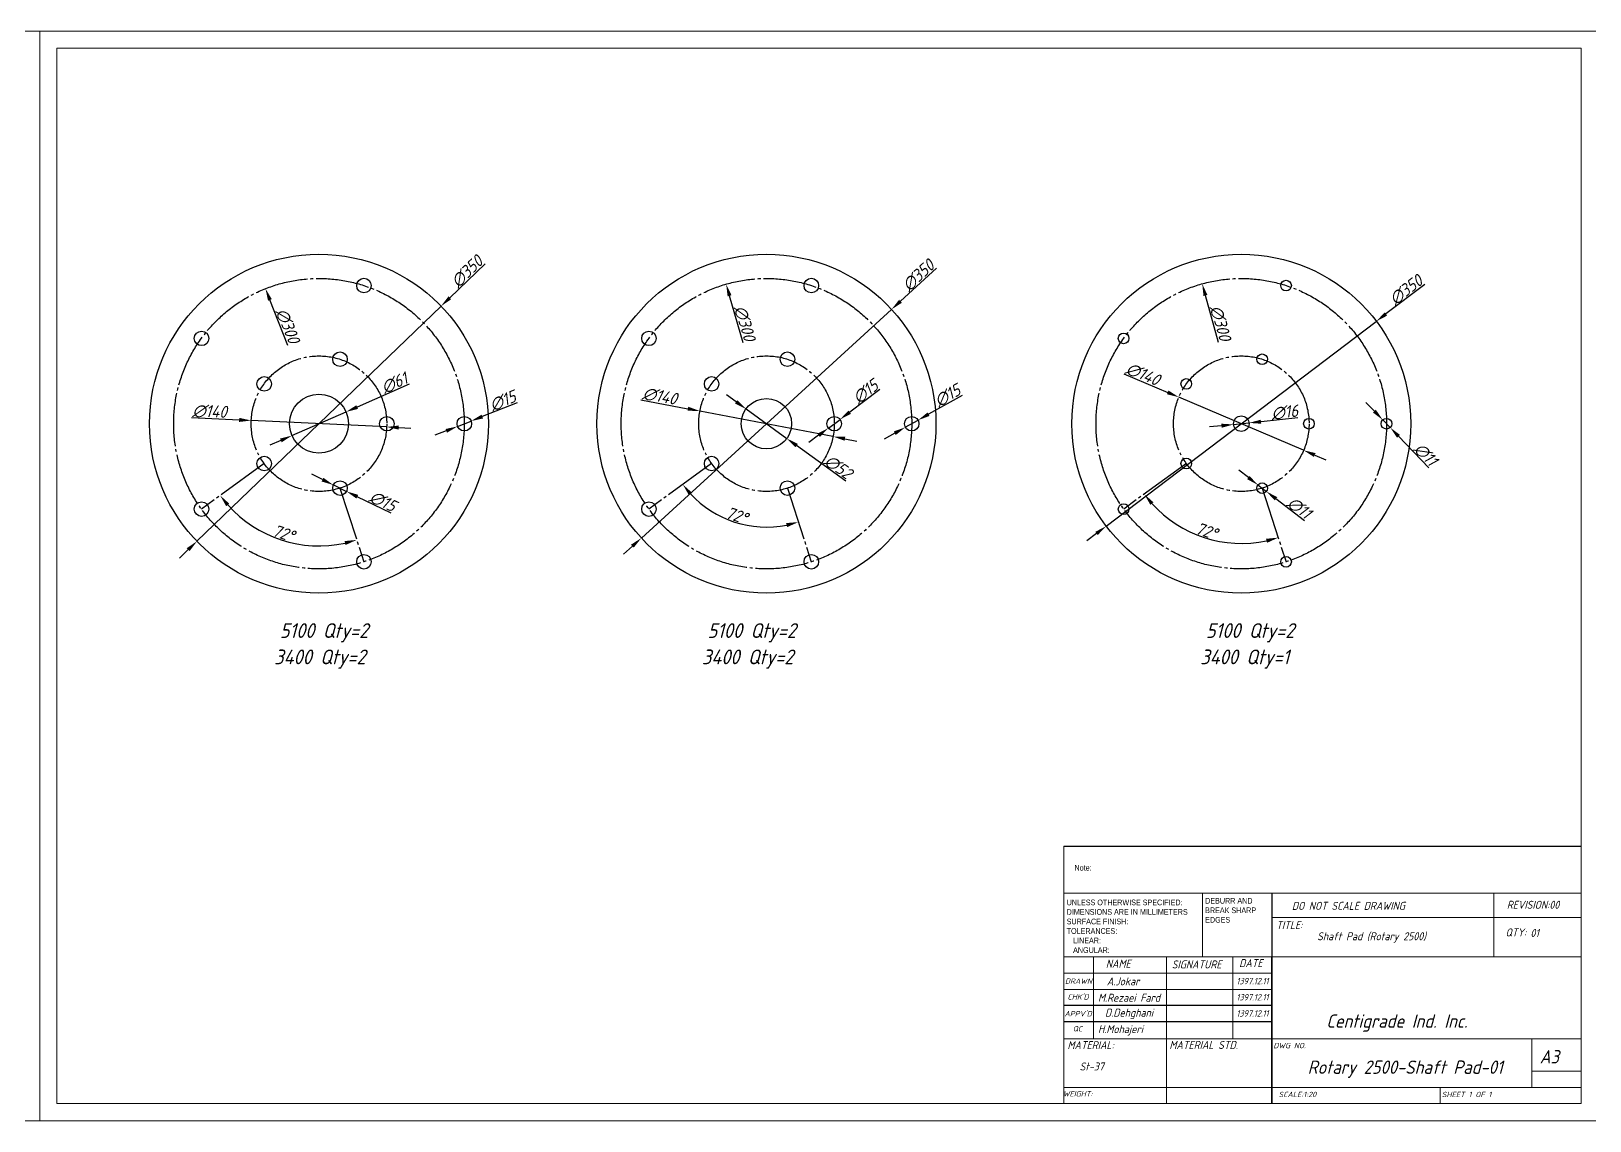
# Model space of a CAD drawing. Header units: millimetres. Extents: x -375 to 6063, y 6933 to 8058.
# Drawn here: x 2835 to 4444, y 6933 to 8058 of the extents above; entities that cross this region are included whole.
import ezdxf

# ---------------------------------------------------------------- set-up
doc = ezdxf.new("R2010")
doc.units = ezdxf.units.MM
doc.header["$LTSCALE"] = 5
doc.linetypes.add('JIS_08_11', pattern=[12.8, 11, -0.6, 0.6, -0.6])
doc.styles.add('GENISO', font='geniso.shx', dxfattribs={"oblique": 15})
doc.styles.add('SLDTEXTSTYLE0', font='TXT', dxfattribs={"width": 0.75})
doc.dimstyles.new('Scale', dxfattribs={"dimscale": 5, "dimtxt": 2.5, "dimasz": 2.5, "dimexe": 1, "dimexo": 1, "dimgap": 0.2, "dimtad": 1, "dimdec": 0, "dimzin": 0, "dimtxsty": 'GENISO', "dimcen": 2.5, "dimclrd": 1, "dimclre": 1, "dimclrt": 256, "dimadec": 0, "dimazin": 0, "dimtfac": 1, "dimtdec": 0, "dimtmove": 0, "dimatfit": 3, "dimfxl": 1, "dimtzin": 0, "dimlwd": -1, "dimlwe": -1, "dimarcsym": 0})

# ---------------------------------------------------------------- blocks, each defined once
blk = doc.blocks.new('*U1')
for centre in [(-40, 0), (40, 0)]:
    blk.add_circle(centre, 7.5)
blk = doc.blocks.new('*U2')
at = {"color": 0, "linetype": 'ByBlock', "lineweight": -2, "transparency": 16777216}
for p, rotation in [((1127.8, 740.9), 72), ((1004.8, 700.9), 144), ((1004.8, 571.6), 215.9999999999999), ((1127.8, 531.7), 287.9999999999999)]:
    blk.add_blockref('*U1', p, dxfattribs=dict(at, rotation=rotation))
blk.add_blockref('*U1', (1203.8, 636.3), dxfattribs=at)
blk = doc.blocks.new('*U3')
for centre in [(-40, 0), (40, 0)]:
    blk.add_circle(centre, 7.5)
blk = doc.blocks.new('*U4')
at = {"color": 0, "linetype": 'ByBlock', "lineweight": -2, "transparency": 16777216}
for p, rotation in [((1127.8, 740.9), 72), ((1004.8, 700.9), 144), ((1004.8, 571.6), 215.9999999999999), ((1127.8, 531.7), 287.9999999999999)]:
    blk.add_blockref('*U3', p, dxfattribs=dict(at, rotation=rotation))
blk.add_blockref('*U3', (1203.8, 636.3), dxfattribs=at)
blk = doc.blocks.new('SW_NOTE_0')
at = {"color": 0, "linetype": 'Continuous', "lineweight": 0, "char_height": 1.5, "attachment_point": 1, "style": 'SLDTEXTSTYLE0'}
for s, insert in [('UNLESS OTHERWISE SPECIFIED:', (0, 1.93)), ('SURFACE FINISH:', (0, -3.07)), ('DIMENSIONS ARE IN MILLIMETERS', (0, -0.57)), ('TOLERANCES:', (0, -5.57)), ('LINEAR:', (1.69, -8.07)), ('ANGULAR:', (1.69, -10.57))]:
    blk.add_mtext(s, dxfattribs=dict(at, insert=insert))
blk = doc.blocks.new('SW_NOTE_1')
at = {"color": 0, "linetype": 'Continuous', "lineweight": 0, "char_height": 1.5, "attachment_point": 1, "style": 'SLDTEXTSTYLE0'}
for s, insert in [('DEBURR AND', (0, 1.93)), ('BREAK SHARP', (0, -0.57)), ('EDGES', (0, -3.07))]:
    blk.add_mtext(s, dxfattribs=dict(at, insert=insert))
blk = doc.blocks.new('*U9')
for centre in [(-40, 0), (40, 0)]:
    blk.add_circle(centre, 5.5)
blk = doc.blocks.new('*U10')
at = {"color": 0, "linetype": 'ByBlock', "lineweight": -2, "transparency": 16777216}
for p, rotation in [((1909.1, 740.9), 72), ((1786.1, 700.9), 144), ((1786.1, 571.6), 215.9999999999999), ((1909.1, 531.7), 287.9999999999999)]:
    blk.add_blockref('*U9', p, dxfattribs=dict(at, rotation=rotation))
blk.add_blockref('*U9', (1985.1, 636.3), dxfattribs=at)
blk = doc.blocks.new('*D11')
at = {"color": 1, "transparency": 16777216}
for p, q in [((3303.4, 7818), (3267, 7782.9)), ((3005.9, 7531.5), (3258, 7774.3)), ((2996.9, 7522.8), (2987.9, 7514.1))]:
    blk.add_line(p, q, dxfattribs=at)
for points in [[(3265.6, 7784.4), (3268.4, 7781.4), (3258, 7774.3)], [(2995.4, 7524.3), (2998.3, 7521.3), (3005.9, 7531.5)]]:
    blk.add_solid(points, dxfattribs=at)
at = {"layer": 'Defpoints', "color": 0, "transparency": 16777216}
for p in [(3258, 7774.3), (3005.9, 7531.5)]:
    blk.add_point(p, dxfattribs=at)
at = {"transparency": 16777216, "insert": (3284.7, 7810), "char_height": 12.5, "attachment_point": 5, "rotation": 43.9201, "style": 'GENISO'}
blk.add_mtext('∅350', dxfattribs=at)
blk = doc.blocks.new('*D12')
at = {"color": 1, "transparency": 16777216}
blk.add_line((3099.9, 7733.6), (3081.3, 7780.7), dxfattribs=at)
blk.add_solid([(3083.2, 7781.5), (3079.3, 7779.9), (3076.7, 7792.3)], dxfattribs=at)
at = {"layer": 'Defpoints', "color": 0, "transparency": 16777216}
for p in [(3076.7, 7792.3), (3187.2, 7513.4)]:
    blk.add_point(p, dxfattribs=at)
at = {"transparency": 16777216, "insert": (3099.6, 7754), "char_height": 12.5, "attachment_point": 5, "rotation": 291.6281, "style": 'GENISO'}
blk.add_mtext('∅300', dxfattribs=at)
blk = doc.blocks.new('*D13')
at = {"color": 1, "transparency": 16777216}
for p, q in [((3000.2, 7659.2), (3049.5, 7656.8)), ((3201.9, 7649.5), (3062, 7656.2)), ((3214.3, 7648.9), (3226.8, 7648.3))]:
    blk.add_line(p, q, dxfattribs=at)
for points in [[(3049.6, 7658.9), (3049.4, 7654.7), (3062, 7656.2)], [(3214.4, 7651), (3214.2, 7646.8), (3201.9, 7649.5)]]:
    blk.add_solid(points, dxfattribs=at)
at = {"layer": 'Defpoints', "color": 0, "transparency": 16777216}
for p in [(3062, 7656.2), (3201.9, 7649.5)]:
    blk.add_point(p, dxfattribs=at)
at = {"transparency": 16777216, "insert": (3019, 7665.5), "char_height": 12.5, "attachment_point": 5, "rotation": 357.2648, "style": 'GENISO'}
blk.add_mtext('∅140', dxfattribs=at)
blk = doc.blocks.new('*D15')
at = {"color": 1, "transparency": 16777216}
for p, q in [((3225.1, 7693.7), (3171.3, 7670.1)), ((3104, 7640.6), (3159.9, 7665.1)), ((3092.6, 7635.6), (3081.1, 7630.6))]:
    blk.add_line(p, q, dxfattribs=at)
for points in [[(3170.5, 7672), (3172.2, 7668.2), (3159.9, 7665.1)], [(3091.7, 7637.5), (3093.4, 7633.7), (3104, 7640.6)]]:
    blk.add_solid(points, dxfattribs=at)
at = {"layer": 'Defpoints', "color": 0, "transparency": 16777216}
for p in [(3159.9, 7665.1), (3104, 7640.6)]:
    blk.add_point(p, dxfattribs=at)
at = {"transparency": 16777216, "insert": (3209.8, 7694.9), "char_height": 12.5, "attachment_point": 5, "rotation": 23.6685, "style": 'GENISO'}
blk.add_mtext('∅61', dxfattribs=at)
blk = doc.blocks.new('*D16')
at = {"color": 1, "transparency": 16777216}
for p, q in [((3135.6, 7595.1), (3124.4, 7600.6)), ((3146.8, 7589.6), (3160.3, 7583)), ((3206.4, 7560.4), (3171.5, 7577.5))]:
    blk.add_line(p, q, dxfattribs=at)
for points in [[(3136.5, 7597), (3134.7, 7593.2), (3146.8, 7589.6)], [(3172.4, 7579.4), (3170.6, 7575.6), (3160.3, 7583)]]:
    blk.add_solid(points, dxfattribs=at)
at = {"layer": 'Defpoints', "color": 0, "transparency": 16777216}
for p in [(3146.8, 7589.6), (3160.3, 7583)]:
    blk.add_point(p, dxfattribs=at)
at = {"transparency": 16777216, "insert": (3197.8, 7572.7), "char_height": 12.5, "attachment_point": 5, "rotation": 333.8876, "style": 'GENISO'}
blk.add_mtext('∅15', dxfattribs=at)
blk = doc.blocks.new('*D17')
at = {"color": 1, "transparency": 16777216}
for p, q in [((3336.7, 7674.6), (3300.5, 7660.2)), ((3263.3, 7645.5), (3251.7, 7640.9)), ((3275, 7650.1), (3288.9, 7655.6))]:
    blk.add_line(p, q, dxfattribs=at)
for points in [[(3299.8, 7662.2), (3301.3, 7658.3), (3288.9, 7655.6)], [(3262.6, 7647.4), (3264.1, 7643.6), (3275, 7650.1)]]:
    blk.add_solid(points, dxfattribs=at)
at = {"layer": 'Defpoints', "color": 0, "transparency": 16777216}
for p in [(3275, 7650.1), (3288.9, 7655.6)]:
    blk.add_point(p, dxfattribs=at)
at = {"transparency": 16777216, "insert": (3321.7, 7676.5), "char_height": 12.5, "attachment_point": 5, "rotation": 21.6488, "style": 'GENISO'}
blk.add_mtext('∅15', dxfattribs=at)
blk = doc.blocks.new('*D18')
at = {"color": 1, "transparency": 16777216}
for p, q in [((3769.7, 7813.5), (3732.4, 7779.3)), ((3464.8, 7534.8), (3723.1, 7770.9)), ((3455.5, 7526.4), (3446.3, 7518))]:
    blk.add_line(p, q, dxfattribs=at)
for points in [[(3731, 7780.9), (3733.8, 7777.8), (3723.1, 7770.9)], [(3454.1, 7527.9), (3456.9, 7524.9), (3464.8, 7534.8)]]:
    blk.add_solid(points, dxfattribs=at)
at = {"layer": 'Defpoints', "color": 0, "transparency": 16777216}
for p in [(3723.1, 7770.9), (3464.8, 7534.8)]:
    blk.add_point(p, dxfattribs=at)
at = {"transparency": 16777216, "insert": (3750.8, 7806), "char_height": 12.5, "attachment_point": 5, "rotation": 42.418, "style": 'GENISO'}
blk.add_mtext('∅350', dxfattribs=at)
blk = doc.blocks.new('*D19')
at = {"color": 1, "transparency": 16777216}
for p, q in [((3796, 7682.1), (3761.4, 7662.7)), ((3737.4, 7649.2), (3750.5, 7656.5)), ((3726.5, 7643.1), (3715.6, 7636.9))]:
    blk.add_line(p, q, dxfattribs=at)
for points in [[(3760.4, 7664.5), (3762.4, 7660.9), (3750.5, 7656.5)], [(3725.5, 7644.9), (3727.5, 7641.2), (3737.4, 7649.2)]]:
    blk.add_solid(points, dxfattribs=at)
at = {"layer": 'Defpoints', "color": 0, "transparency": 16777216}
for p in [(3737.4, 7649.2), (3750.5, 7656.5)]:
    blk.add_point(p, dxfattribs=at)
at = {"transparency": 16777216, "insert": (3780.9, 7682), "char_height": 12.5, "attachment_point": 5, "rotation": 29.3685, "style": 'GENISO'}
blk.add_mtext('∅15', dxfattribs=at)
blk = doc.blocks.new('*D20')
at = {"color": 1, "transparency": 16777216}
for p, q in [((3711.2, 7688.1), (3680, 7664.8)), ((3657.9, 7648.4), (3670, 7657.3)), ((3647.9, 7640.9), (3637.9, 7633.4))]:
    blk.add_line(p, q, dxfattribs=at)
for points in [[(3678.7, 7666.5), (3681.2, 7663.1), (3670, 7657.3)], [(3646.7, 7642.6), (3649.2, 7639.2), (3657.9, 7648.4)]]:
    blk.add_solid(points, dxfattribs=at)
at = {"layer": 'Defpoints', "color": 0, "transparency": 16777216}
for p in [(3657.9, 7648.4), (3670, 7657.3)]:
    blk.add_point(p, dxfattribs=at)
at = {"transparency": 16777216, "insert": (3696.3, 7686), "char_height": 12.5, "attachment_point": 5, "rotation": 36.6975, "style": 'GENISO'}
blk.add_mtext('∅15', dxfattribs=at)
blk = doc.blocks.new('*D21')
at = {"color": 1, "transparency": 16777216}
blk.add_line((3569.9, 7736.4), (3555.9, 7785), dxfattribs=at)
blk.add_solid([(3557.9, 7785.6), (3553.9, 7784.4), (3552.4, 7797)], dxfattribs=at)
at = {"layer": 'Defpoints', "color": 0, "transparency": 16777216}
for p in [(3552.4, 7797), (3635.5, 7508.7)]:
    blk.add_point(p, dxfattribs=at)
at = {"transparency": 16777216, "insert": (3571.6, 7756.7), "char_height": 12.5, "attachment_point": 5, "rotation": 286.0743, "style": 'GENISO'}
blk.add_mtext('∅300', dxfattribs=at)
blk = doc.blocks.new('*D22')
at = {"color": 1, "transparency": 16777216}
for p, q in [((3464.4, 7677.6), (3512.9, 7668.3)), ((3662.7, 7639.7), (3525.2, 7666)), ((3675, 7637.4), (3687.3, 7635))]:
    blk.add_line(p, q, dxfattribs=at)
for points in [[(3513.3, 7670.4), (3512.5, 7666.3), (3525.2, 7666)], [(3675.4, 7639.4), (3674.6, 7635.3), (3662.7, 7639.7)]]:
    blk.add_solid(points, dxfattribs=at)
at = {"layer": 'Defpoints', "color": 0, "transparency": 16777216}
for p in [(3525.2, 7666), (3662.7, 7639.7)]:
    blk.add_point(p, dxfattribs=at)
at = {"transparency": 16777216, "insert": (3483.9, 7681.3), "char_height": 12.5, "attachment_point": 5, "rotation": 349.1834, "style": 'GENISO'}
blk.add_mtext('∅140', dxfattribs=at)
blk = doc.blocks.new('*D23')
at = {"color": 1, "transparency": 16777216}
for p, q in [((3562.8, 7675.4), (3552.6, 7682.8)), ((3572.9, 7668.1), (3615, 7637.6)), ((3675.8, 7593.7), (3625.1, 7630.3))]:
    blk.add_line(p, q, dxfattribs=at)
for points in [[(3564, 7677.1), (3561.5, 7673.8), (3572.9, 7668.1)], [(3626.4, 7632), (3623.9, 7628.6), (3615, 7637.6)]]:
    blk.add_solid(points, dxfattribs=at)
at = {"layer": 'Defpoints', "color": 0, "transparency": 16777216}
for p in [(3572.9, 7668.1), (3615, 7637.6)]:
    blk.add_point(p, dxfattribs=at)
at = {"transparency": 16777216, "insert": (3668.1, 7608.2), "char_height": 12.5, "attachment_point": 5, "rotation": 324.1046, "style": 'GENISO'}
blk.add_mtext('∅52', dxfattribs=at)
blk = doc.blocks.new('*D24')
at = {"color": 1, "transparency": 16777216}
for p, q in [((4273.9, 7796.8), (4233.6, 7766.2)), ((3944.8, 7547.1), (4223.7, 7758.6)), ((3934.9, 7539.5), (3924.9, 7532))]:
    blk.add_line(p, q, dxfattribs=at)
for points in [[(4232.4, 7767.9), (4234.9, 7764.5), (4223.7, 7758.6)], [(3933.6, 7541.2), (3936.1, 7537.9), (3944.8, 7547.1)]]:
    blk.add_solid(points, dxfattribs=at)
at = {"layer": 'Defpoints', "color": 0, "transparency": 16777216}
for p in [(4223.7, 7758.6), (3944.8, 7547.1)]:
    blk.add_point(p, dxfattribs=at)
at = {"transparency": 16777216, "insert": (4254.4, 7791), "char_height": 12.5, "attachment_point": 5, "rotation": 37.1868, "style": 'GENISO'}
blk.add_mtext('∅350', dxfattribs=at)
blk = doc.blocks.new('*D25')
at = {"color": 1, "transparency": 16777216}
blk.add_line((4060.9, 7736.6), (4047.3, 7785.3), dxfattribs=at)
blk.add_solid([(4049.3, 7785.9), (4045.3, 7784.8), (4044, 7797.4)], dxfattribs=at)
at = {"layer": 'Defpoints', "color": 0, "transparency": 16777216}
for p in [(4044, 7797.4), (4124.5, 7508.4)]:
    blk.add_point(p, dxfattribs=at)
at = {"transparency": 16777216, "insert": (4062.8, 7756.9), "char_height": 12.5, "attachment_point": 5, "rotation": 285.5751, "style": 'GENISO'}
blk.add_mtext('∅300', dxfattribs=at)
blk = doc.blocks.new('*D26')
at = {"color": 1, "transparency": 16777216}
for p, q in [((4221.8, 7665.9), (4213.1, 7674.9)), ((4230.4, 7656.8), (4238.1, 7648.9)), ((4277.9, 7607.3), (4246.7, 7639.9))]:
    blk.add_line(p, q, dxfattribs=at)
for points in [[(4223.3, 7667.3), (4220.3, 7664.4), (4230.4, 7656.8)], [(4248.2, 7641.3), (4245.2, 7638.4), (4238.1, 7648.9)]]:
    blk.add_solid(points, dxfattribs=at)
at = {"layer": 'Defpoints', "color": 0, "transparency": 16777216}
for p in [(4230.4, 7656.8), (4238.1, 7648.9)]:
    blk.add_point(p, dxfattribs=at)
at = {"transparency": 16777216, "insert": (4274.7, 7621.2), "char_height": 12.5, "attachment_point": 5, "rotation": 313.8137, "style": 'GENISO'}
blk.add_mtext('∅11', dxfattribs=at)
blk = doc.blocks.new('*D27')
at = {"color": 1, "transparency": 16777216}
for p, q in [((4091.6, 7597.3), (4081.7, 7604.9)), ((4101.5, 7589.6), (4110.2, 7582.9)), ((4149.5, 7552.7), (4120.1, 7575.3))]:
    blk.add_line(p, q, dxfattribs=at)
for points in [[(4092.9, 7598.9), (4090.4, 7595.6), (4101.5, 7589.6)], [(4121.4, 7577), (4118.9, 7573.7), (4110.2, 7582.9)]]:
    blk.add_solid(points, dxfattribs=at)
at = {"layer": 'Defpoints', "color": 0, "transparency": 16777216}
for p in [(4101.5, 7589.6), (4110.2, 7582.9)]:
    blk.add_point(p, dxfattribs=at)
at = {"transparency": 16777216, "insert": (4144.2, 7566), "char_height": 12.5, "attachment_point": 5, "rotation": 322.4077, "style": 'GENISO'}
blk.add_mtext('∅11', dxfattribs=at)
blk = doc.blocks.new('*D28')
at = {"color": 1, "transparency": 16777216}
for p, q in [((4063.9, 7650.8), (4051.4, 7649.6)), ((4076.3, 7652.1), (4092.2, 7653.7)), ((4142.7, 7658.8), (4104.7, 7654.9))]:
    blk.add_line(p, q, dxfattribs=at)
for points in [[(4063.6, 7652.9), (4064.1, 7648.7), (4076.3, 7652.1)], [(4104.4, 7657), (4104.9, 7652.9), (4092.2, 7653.7)]]:
    blk.add_solid(points, dxfattribs=at)
at = {"layer": 'Defpoints', "color": 0, "transparency": 16777216}
for p in [(4076.3, 7652.1), (4092.2, 7653.7)]:
    blk.add_point(p, dxfattribs=at)
at = {"transparency": 16777216, "insert": (4129.2, 7664.7), "char_height": 12.5, "attachment_point": 5, "rotation": 5.7649, "style": 'GENISO'}
blk.add_mtext('∅16', dxfattribs=at)
blk = doc.blocks.new('*D29')
at = {"color": 1, "transparency": 16777216}
for p, q in [((3962.9, 7704.5), (4008.4, 7685.2)), ((4148.7, 7625.4), (4019.9, 7680.3)), ((4160.2, 7620.5), (4171.7, 7615.6))]:
    blk.add_line(p, q, dxfattribs=at)
for points in [[(4009.2, 7687.1), (4007.5, 7683.3), (4019.9, 7680.3)], [(4161, 7622.5), (4159.3, 7618.6), (4148.7, 7625.4)]]:
    blk.add_solid(points, dxfattribs=at)
at = {"layer": 'Defpoints', "color": 0, "transparency": 16777216}
for p in [(4019.9, 7680.3), (4148.7, 7625.4)]:
    blk.add_point(p, dxfattribs=at)
at = {"transparency": 16777216, "insert": (3982.7, 7704), "char_height": 12.5, "attachment_point": 5, "rotation": 336.9316, "style": 'GENISO'}
blk.add_mtext('∅140', dxfattribs=at)
blk = doc.blocks.new('*D30')
at = {"color": 1, "transparency": 16777216}
blk.add_arc((4084.3, 7652.9), 123.7, 221.7911, 282.2089, dxfattribs=at)
for points in [[(3990.4, 7569.1), (3993.6, 7571.7), (3984.2, 7580.1)], [(4109.9, 7534), (4111, 7529.9), (4122.5, 7535.2)]]:
    blk.add_solid(points, dxfattribs=at)
at = {"layer": 'Defpoints', "color": 0, "transparency": 16777216}
for p in [(4027.6, 7611.7), (4105.9, 7586.3), (3962.9, 7564.7), (4022.4, 7545.7), (4130.6, 7510.2)]:
    blk.add_point(p, dxfattribs=at)
at = {"transparency": 16777216, "insert": (4048.3, 7542.1), "char_height": 12.5, "attachment_point": 5, "rotation": 342, "style": 'GENISO'}
blk.add_mtext('72°', dxfattribs=at)
blk = doc.blocks.new('*D31')
at = {"color": 1, "transparency": 16777216}
blk.add_arc((3594, 7652.9), 106.8, 222.7099, 281.2901, dxfattribs=at)
for points in [[(3513.9, 7579.1), (3517.1, 7581.7), (3507.6, 7590.1)], [(3614.3, 7550.2), (3615.4, 7546.1), (3627, 7551.3)]]:
    blk.add_solid(points, dxfattribs=at)
at = {"layer": 'Defpoints', "color": 0, "transparency": 16777216}
for p in [(3537.3, 7611.7), (3615.6, 7586.3), (3472.6, 7564.7), (3540.6, 7560.4), (3640.3, 7510.2)]:
    blk.add_point(p, dxfattribs=at)
at = {"transparency": 16777216, "insert": (3563.2, 7558.2), "char_height": 12.5, "attachment_point": 5, "rotation": 342, "style": 'GENISO'}
blk.add_mtext('72°', dxfattribs=at)
blk = doc.blocks.new('*D32')
at = {"color": 1, "transparency": 16777216}
blk.add_arc((3131.9, 7652.9), 126.2, 221.6791, 282.3209, dxfattribs=at)
for points in [[(3036.1, 7567.7), (3039.3, 7570.3), (3029.9, 7578.7)], [(3158.3, 7531.6), (3159.4, 7527.6), (3170.9, 7532.9)]]:
    blk.add_solid(points, dxfattribs=at)
at = {"layer": 'Defpoints', "color": 0, "transparency": 16777216}
for p in [(3075.3, 7611.7), (3153.6, 7586.3), (3010.6, 7564.7), (3068.9, 7543.6), (3178.3, 7510.2)]:
    blk.add_point(p, dxfattribs=at)
at = {"transparency": 16777216, "insert": (3095.2, 7539.8), "char_height": 12.5, "attachment_point": 5, "rotation": 342, "style": 'GENISO'}
blk.add_mtext('72°', dxfattribs=at)

msp = doc.modelspace()

# ---------------------------------------------------------------- linework, layer by layer
at = {"linetype": 'JIS_08_11'}
for p, q in [((3075.3, 7611.7), (3010.6, 7564.7)), ((3537.3, 7611.7), (3472.6, 7564.7)), ((4027.6, 7611.7), (3962.9, 7564.7)), ((3153.6, 7586.3), (3178.3, 7510.2)), ((3615.6, 7586.3), (3640.3, 7510.2)), ((4105.9, 7586.3), (4130.6, 7510.2))]:
    msp.add_line(p, q, dxfattribs=at)
at = {"color": 7, "linetype": 'ByBlock', "lineweight": 9}
for p, q in [((3901, 7216.6), (3901, 7168)), ((3901, 7168), (4435.4, 7168)), ((3901, 7168), (3901, 6951.5)), ((4044.2, 7168), (4044.2, 7102.1)), ((4345.2, 7102.1), (4345.2, 7168)), ((4435.4, 7142.9), (4115.8, 7142.9)), ((4435.4, 7102.1), (3901, 7102.1)), ((3931.7, 7102.1), (3931.7, 7017.5)), ((4007.2, 7102.1), (4007.2, 6951.5)), ((4075.7, 7102.1), (4075.7, 7017.5)), ((4115.8, 7085.3), (3901, 7085.3)), ((4115.8, 7068.6), (3901, 7068.6)), ((3941.9, 7017.5), (3901, 7017.5)), ((3941.9, 7017.5), (4435.4, 7017.5)), ((4384.2, 6967.3), (4384.2, 7017.5)), ((4435.4, 6984), (4384.2, 6984)), ((3901, 6967.3), (4435.4, 6967.3)), ((4289.8, 6950.6), (4289.8, 6967.3))]:
    msp.add_line(p, q, dxfattribs=at)
for p, q in [((3901, 7216.6), (4435.4, 7216.6)), ((4115.8, 7168), (4115.8, 6950.6)), ((4115.8, 6951.5), (4115.8, 7102.1)), ((4115.8, 7051.9), (3901, 7051.9)), ((4115.8, 7035.2), (3901, 7035.2))]:
    msp.add_line(p, q)
for points in [[(2843.6, 8058.3), (2843.6, 6932.8), (1234.1, 6932.8), (1234.1, 8058.3)], [(4453.1, 8058.3), (4453.1, 6932.8), (2843.6, 6932.8), (2843.6, 8058.3)], [(4435.4, 8040.6), (4435.4, 6950.6), (2861.3, 6950.6), (2861.3, 8040.6)]]:
    msp.add_lwpolyline(points, close=True, dxfattribs=at)
for centre, radius in [((3131.9, 7652.9), 175), ((3594, 7652.9), 175), ((4084.3, 7652.9), 175), ((3131.9, 7652.9), 30.5), ((3594, 7652.9), 26), ((4084.3, 7652.9), 8)]:
    msp.add_circle(centre, radius)
at = {"linetype": 'JIS_08_11'}
for centre, radius in [((3131.9, 7652.9), 150), ((3594, 7652.9), 150), ((4084.3, 7652.9), 150), ((3131.9, 7652.9), 70), ((3594, 7652.9), 70), ((4084.3, 7652.9), 70)]:
    msp.add_circle(centre, radius, dxfattribs=at)

# ---------------------------------------------------------------- block references
for name, p in [('*U2', (2038.2, 7016.6)), ('*U4', (2500.2, 7016.6)), ('*U10', (2209.1, 7016.6))]:
    msp.add_blockref(name, p)
at = {"color": 7, "linetype": 'ByBlock', "lineweight": 9, "xscale": 3.935238593033644, "yscale": 3.935238593033644, "zscale": 3.935238593033644}
for name, p in [('SW_NOTE_1', (4047, 7155.5)), ('SW_NOTE_0', (3904, 7153.8))]:
    msp.add_blockref(name, p, dxfattribs=at)

# ---------------------------------------------------------------- texts
at = {"style": 'GENISO', "oblique": 15}
for s, p in [('5100 Qty=2', (3091.5, 7431.6)), ('5100 Qty=2', (3533.2, 7431.6)), ('5100 Qty=2', (4047.8, 7431.6)), ('3400 Qty=2', (3085.7, 7404.4)), ('3400 Qty=2', (3527.4, 7404.4)), ('3400 Qty=1', (4042, 7404.4))]:
    msp.add_text(s, height=15.25, dxfattribs=at).set_placement(p)
at = {"color": 7, "linetype": 'ByBlock', "lineweight": 9, "insert": (3912.1, 7197.2), "char_height": 5.9, "attachment_point": 1, "style": 'SLDTEXTSTYLE0'}
msp.add_mtext('Note:', dxfattribs=at)
at = {"attachment_point": 5, "style": 'GENISO'}
for s, insert, char_height in [('DO NOT SCALE DRAWING', (4194.9, 7154.9), 8.264), ('REVISION:00', (4385.6, 7156), 8.264), ('TITLE:', (4134, 7135.1), 8.26), ('QTY:', (4367.9, 7127.5), 8.26), ('01', (4387.3, 7126.8), 8.26), ('Shaft Pad (Rotary 2500)', (4218.8, 7122.2), 8.264), ('NAME', (3957.3, 7095.2), 8.26), ('SIGNATURE', (4038.2, 7094.4), 8.26), ('DATE', (4094.2, 7095.7), 8.26), ('DRAWN', (3916.2, 7077.1), 5.51), ('A.Jokar', (3962.3, 7076.9), 8.26), ('1397.12.11', (4095.9, 7077.2), 6.61), ("CHK'D", (3915.8, 7060.8), 5.51), ('M.Rezaei Fard', (3968.4, 7060), 8.264), ('1397.12.11', (4095.9, 7060.5), 6.61), ("APPV'D", (3915.9, 7043.5), 5.51), ('D.Dehghani', (3968.4, 7043.3), 8.26), ('1397.12.11', (4095.9, 7043.8), 6.61), ('Centigrade Ind. Inc.', (4245, 7033.8), 13.773), ('QC', (3915.2, 7028), 5.51), ('H.Mohajeri', (3959.6, 7026.3), 8.26), ('MATERIAL:', (3928.8, 7011), 8.26), ('MATERIAL STD.', (4045.4, 7011.2), 8.264), ('DWG NO.', (4134.2, 7010.6), 5.51), ('A3', (4402.4, 6999), 13.77), ('St-37', (3929.9, 6989), 8.26), ('Rotary 2500-Shaft Pad-01', (4253.6, 6986.2), 13.773), ('WEIGHT:', (3915.4, 6960.8), 5.51), ('SCALE:1:20', (4142.3, 6960.1), 5.51), ('SHEET 1 OF 1', (4317, 6960.1), 5.509)]:
    msp.add_mtext(s, dxfattribs=dict(at, insert=insert, char_height=char_height))

# ---------------------------------------------------------------- dimensions: what is measured, and where the dimension line sits
for p1, p2, picture, middle in [((3005.9, 7531.5), (3258, 7774.3), '*D11', (3284.7, 7810)), ((3464.8, 7534.8), (3723.1, 7770.9), '*D18', (3750.8, 7806)), ((3944.8, 7547.1), (4223.7, 7758.6), '*D24', (4254.4, 7791)), ((4148.7, 7625.4), (4019.9, 7680.3), '*D29', (3982.7, 7704)), ((3662.7, 7639.7), (3525.2, 7666), '*D22', (3483.9, 7681.3)), ((3657.9, 7648.4), (3670, 7657.3), '*D20', (3696.3, 7686)), ((3275, 7650.1), (3288.9, 7655.6), '*D17', (3321.7, 7676.5)), ((3201.9, 7649.5), (3062, 7656.2), '*D13', (3019, 7665.5)), ((4076.3, 7652.1), (4092.2, 7653.7), '*D28', (4129.2, 7664.7)), ((3146.8, 7589.6), (3160.3, 7583), '*D16', (3197.8, 7572.7)), ((4101.5, 7589.6), (4110.2, 7582.9), '*D27', (4144.2, 7566))]:
    dim = msp.add_diameter_dim_2p(p1=p1, p2=p2, dimstyle='Scale')
    dim.commit()
    dim.dimension.update_dxf_attribs({"geometry": picture, "text_midpoint": middle})
for p1, p2, picture, middle in [((3187.2, 7513.4), (3076.7, 7792.3), '*D12', (3092.9, 7751.4)), ((3635.5, 7508.7), (3552.4, 7797), '*D21', (3564.6, 7754.7)), ((4124.5, 7508.4), (4044, 7797.4), '*D25', (4055.8, 7754.9)), ((3104, 7640.6), (3159.9, 7665.1), '*D15', (3212.7, 7688.3)), ((3737.4, 7649.2), (3750.5, 7656.5), '*D19', (3784.5, 7675.7)), ((3572.9, 7668.1), (3615, 7637.6), '*D23', (3663.8, 7602.3)), ((4230.4, 7656.8), (4238.1, 7648.9), '*D26', (4269.5, 7616.2))]:
    dim = msp.add_diameter_dim_2p(p1=p1, p2=p2, dimstyle='Scale')
    dim.commit()
    dim.dimension.update_dxf_attribs({"geometry": picture, "text_midpoint": middle, "dimtype": 163})
for base, line1, line2, picture, middle in [((3068.9, 7543.6), ((3075.3, 7611.7), (3010.6, 7564.7)), ((3153.6, 7586.3), (3178.3, 7510.2)), '*D32', (3095.2, 7539.8)), ((3540.6, 7560.4), ((3537.3, 7611.7), (3472.6, 7564.7)), ((3615.6, 7586.3), (3640.3, 7510.2)), '*D31', (3563.2, 7558.2)), ((4022.4, 7545.7), ((4027.6, 7611.7), (3962.9, 7564.7)), ((4105.9, 7586.3), (4130.6, 7510.2)), '*D30', (4048.3, 7542.1))]:
    dim = msp.add_angular_dim_2l(base=base, line1=line1, line2=line2, dimstyle='Scale')
    dim.commit()
    dim.dimension.update_dxf_attribs({"geometry": picture, "text_midpoint": middle})

doc.saveas('drawing.dxf')
